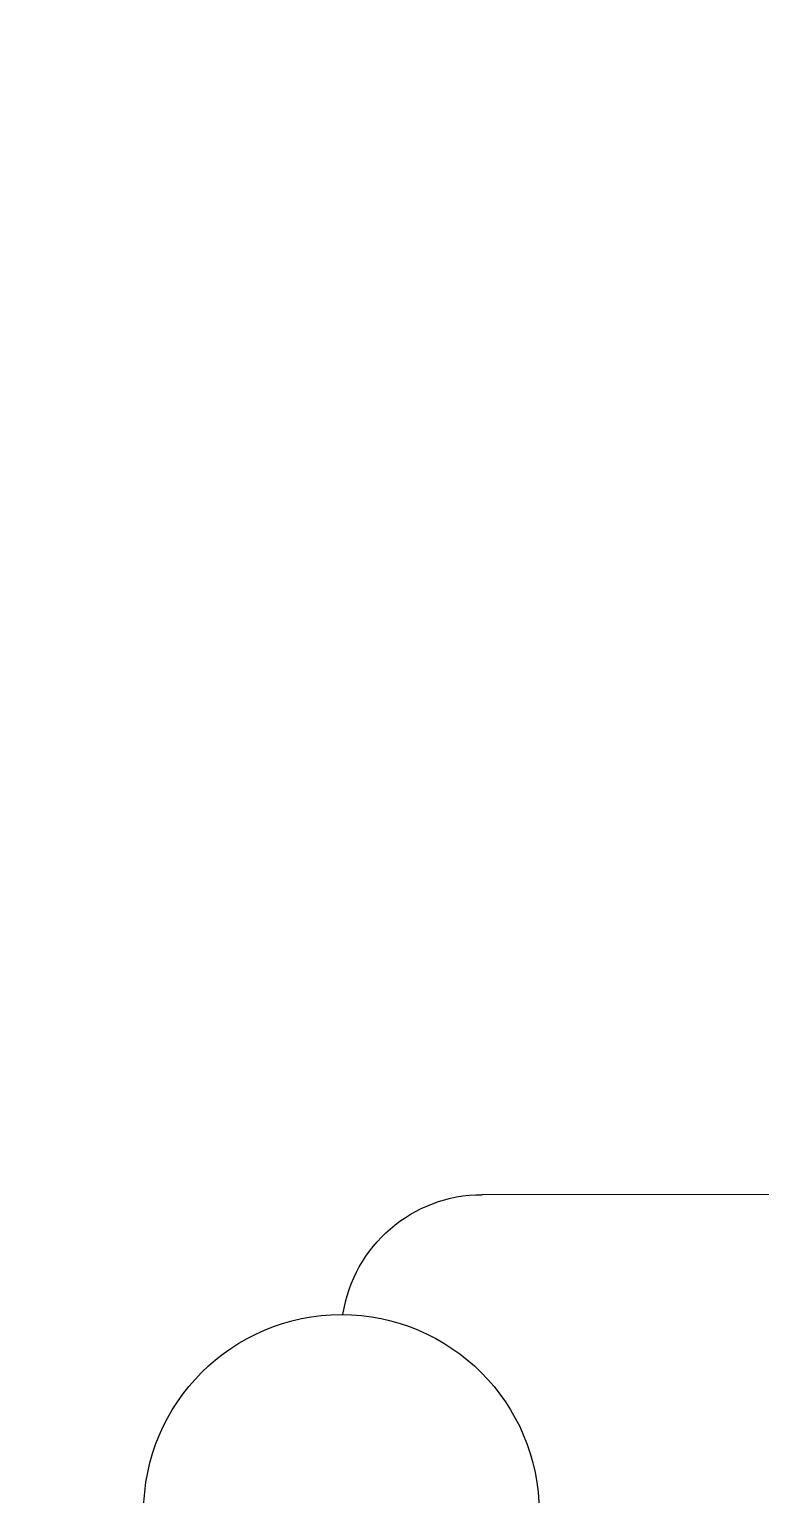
# Model space of a CAD drawing. Extents: x -12260 to 57327, y -29287 to 19916.
# Drawn here: x 38977.7 to 39107.4, y -3685 to -3425 of the extents above; entities that cross this region are included whole.
import ezdxf

# ---------------------------------------------------------------- set-up
doc = ezdxf.new("R2010")
doc.units = 0
doc.header["$LTSCALE"] = 0.25
doc.linetypes.add('DASHDOT', pattern=[25.4, 12.7, -6.35, 0, -6.35])
for name, color, linetype, lineweight in [('01-First Floor$0$LOADING', 253, 'Continuous', 5), ('E-DIM', 6, 'Continuous', 18), ('E-LITE-CLNG-CNDT', 6, 'DASHDOT', 35)]:
    doc.layers.add(name, color=color, linetype=linetype, lineweight=lineweight)
doc.styles.get("Standard").update_dxf_attribs({"font": 'romans.shx'})
doc.dimstyles.get("Standard").update_dxf_attribs({"dimtxt": 150, "dimasz": 150, "dimexe": 0.18, "dimexo": 0.0625, "dimgap": 0.09, "dimtad": 0, "dimtih": 1, "dimtoh": 1, "dimdec": 0, "dimlfac": 0.1, "dimzin": 0, "dimdsep": 46, "dimtxsty": 'Standard', "dimcen": 0.09, "dimclrd": 6, "dimadec": 0, "dimazin": 0, "dimtfac": 1, "dimtdec": 0, "dimtofl": 0, "dimtmove": 0, "dimatfit": 3, "dimfxl": 1, "dimtolj": 1, "dimtzin": 0, "dimarcsym": 0})

# ---------------------------------------------------------------- blocks, each defined once
blk = doc.blocks.new('01-First Floor$0$GF21018-P')
at = {"color": 0}
blk.add_line((0.2204937210156821, 0.4756307261486727), (0.2204937210156821, 0.0674977280054634), dxfattribs=at)
for centre, radius, start, end in [((0.1640881380565453, 0.0424977280054613), 0.0351139560901341, 270.0000000000001, 90), ((0.1954937210156835, 0.0674977280054634), 0.025, 278.5279241468623, 360)]:
    blk.add_arc(centre, radius, start, end, dxfattribs=at)
blk = doc.blocks.new('01-First Floor')
at = {"layer": '01-First Floor$0$LOADING', "extrusion": (-7.774263848861105e-06, 8.1701128856128e-07, 0.9999999999694468), "xscale": -1000.000000000003, "yscale": 1000.000000000004, "zscale": 1000.000000000003, "rotation": 270.0014107646746}
blk.add_blockref('01-First Floor$0$GF21018-P', (38990.62251637425, -3852.372495016263, -0.406886553128116), dxfattribs=at)
blk = doc.blocks.new('*D166')
at = {"layer": 'Defpoints', "color": 0}
for p in [(38575.99999988303, -2810.000000013271), (39471.28006524057, -3401.741653534817, -0.09705739296632954), (38575.99999988303, -3873.808170953052)]:
    blk.add_point(p, dxfattribs=at)
at = {"layer": 'E-DIM', "color": 0, "lineweight": -2, "transparency": 16777216}
for p, q in [((38575.99999988303, -2810.062500013271), (38575.99999988303, -3873.988170953053)), ((39471.28006524057, -3401.804153534817), (39471.28006524057, -3873.988170953052))]:
    blk.add_line(p, q, dxfattribs=at)
at = {"layer": 'E-DIM', "color": 6, "lineweight": -2, "transparency": 16777216}
for p, q in [((38725.99999988303, -3873.808170953052), (38902.12146113323, -3873.808170953052)), ((39321.28006524057, -3873.808170953052), (39145.15860399037, -3873.808170953052))]:
    blk.add_line(p, q, dxfattribs=at)
at = {"layer": 'E-DIM', "color": 6, "transparency": 16777216}
for points in [[(38725.99999988303, -3848.808170953052), (38725.99999988303, -3898.808170953052), (38575.99999988303, -3873.808170953052)], [(39321.28006524057, -3848.808170953052), (39321.28006524057, -3898.808170953052), (39471.28006524057, -3873.808170953052)]]:
    blk.add_solid(points, dxfattribs=at)
at = {"layer": 'E-DIM', "color": 7, "transparency": 16777216, "insert": (39023.6400325618, -3873.808170953052), "char_height": 150, "attachment_point": 5}
blk.add_mtext('\\A1;90', dxfattribs=at)

msp = doc.modelspace()

# ---------------------------------------------------------------- block references
at = {"layer": 'E-LITE-CLNG-CNDT'}
msp.add_blockref('01-First Floor', (0, 0), dxfattribs=at)

# ---------------------------------------------------------------- dimensions: what is measured, and where the dimension line sits
at = {"layer": 'E-DIM'}
dim = msp.add_linear_dim(base=(38575.99999988303, -3873.808170953052), p1=(39471.28006524057, -3401.741653534817, -0.09705739296632954), p2=(38575.99999988303, -2810.000000013271), dimstyle='Standard', override={"dimclrt": 7}, dxfattribs=at)
dim.commit()
dim.dimension.update_dxf_attribs({"geometry": '*D166', "text_midpoint": (39023.6400325618, -3873.808170953052)})

doc.saveas('drawing.dxf')
